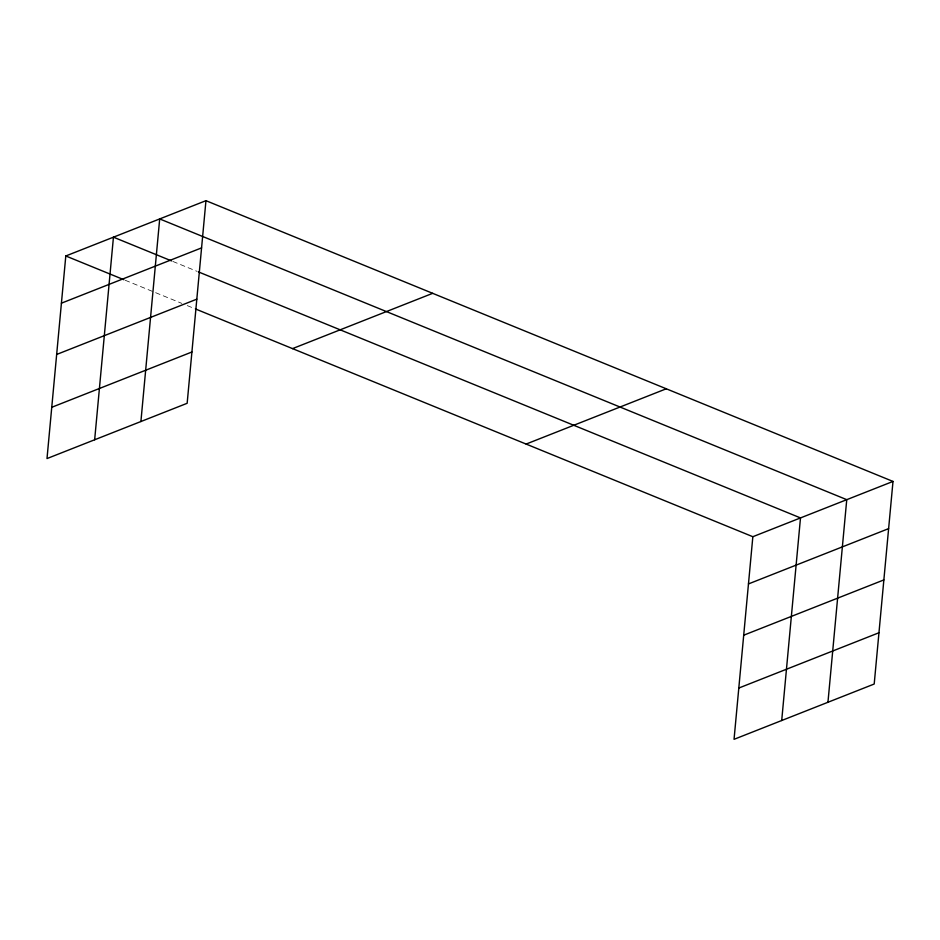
<?xml version="1.0" encoding="UTF-8"?>
<svg xmlns="http://www.w3.org/2000/svg" width="940" height="940" viewBox="0 0 940 940"><rect width="100%" height="100%" fill="white"/><g stroke="black" fill="none" stroke-linecap="round" stroke-linejoin="round"><path stroke-width="0.7" stroke-dasharray="4.7 3.53" d="M172.831 261.438L197.118 271.366M125.173 280.238L181.855 303.397M187.26 305.606L194.004 308.355"/><path stroke-width="1.41" d="M205.954 200.678L65.8 255.974L47 458.567L187.154 403.284L205.954 200.678L893 481.433L874.2 684.026L734.046 739.322L752.846 536.716L893 481.433M94.658 439.767L113.446 237.174L171.48 260.885M140.906 421.531L159.694 218.926L846.752 499.669L827.952 702.274M781.704 720.522L800.492 517.917L198.469 271.918M61.417 303.185L201.571 247.89M56.659 354.462L196.812 299.167M51.759 407.29L191.913 351.995M292.516 348.623L432.682 293.327M526.118 444.068L666.272 388.784M748.463 583.928L888.617 528.633M743.705 635.205L883.859 579.921M738.805 688.045L878.959 632.749M65.8 255.974L123.822 279.685M195.356 308.907L752.846 536.716"/></g></svg>
